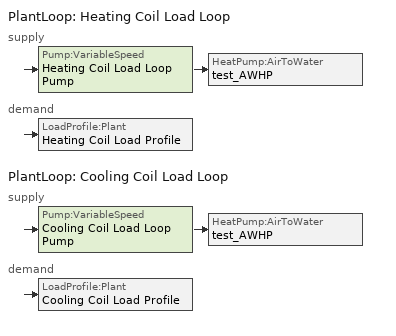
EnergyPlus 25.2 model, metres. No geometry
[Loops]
PlantLoop 'Heating Coil Load Loop'
 supply: Pump:VariableSpeed 'Heating Coil Load Loop Pump' > HeatPump:AirToWater 'test_AWHP'
 demand: LoadProfile:Plant 'Heating Coil Load Profile'
PlantLoop 'Cooling Coil Load Loop'
 supply: Pump:VariableSpeed 'Cooling Coil Load Loop Pump' > HeatPump:AirToWater 'test_AWHP'
 demand: LoadProfile:Plant 'Cooling Coil Load Profile'
[Building]
Plant Load Profile Example: North Axis {deg}=0; Terrain=Suburbs; Loads Convergence Tolerance Value {W}=0.04; Temperature Convergence Tolerance Value {deltaC}=0.04; Solar Distribution=FullInteriorAndExterior; Maximum Number of Warmup Days=25; Minimum Number of Warmup Days=6
[Site:Location]
Chicago: Latitude {deg}=42; Longitude {deg}=-87.88; Time Zone {hr}=-6; Elevation {m}=190
[SizingPeriod:DesignDay] Day of Month=21; Humidity Condition Type=Wetbulb; Sky Clearness=1
Name | Month | Day Type | Maximum Dry-Bulb Temperature {C} | Daily Dry-Bulb Temperature Range {deltaC} | Wetbulb or DewPoint at Maximum Dry-Bulb {C} | Barometric Pressure {Pa} | Wind Speed {m/s} | Wind Direction {deg} | Dry-Bulb Temperature Range Modifier Type
Chicago Summer 1% | 7 | SummerDesignDay | 31.5 | 10.7 | 23 | 99063 | 5.3 | 230
Chicago Ohare Intl Ap Ann Htg 99.6% Condns DB | 1 | WinterDesignDay | -20 | 0 | -20 | 98934 | 4.9 | 270 | DefaultMultipliers
[Sizing:Plant]
Name | Loop Type | Design Loop Exit Temperature {C} | Loop Design Temperature Difference {deltaC}
Heating Coil Load Loop | heating | 82 | 11
Cooling Coil Load Loop | cooling | 7 | 4
[PlantLoop] Fluid Type=WATER; Maximum Loop Temperature {C}=100; Minimum Loop Temperature {C}=3; Minimum Loop Flow Rate {m3/s}=0; Plant Loop Volume {m3}=1; Load Distribution Scheme=Optimal
Name | Plant Equipment Operation Scheme | Maximum Loop Flow Rate {m3/s}
Heating Coil Load Loop | Heating Coil Load Loop Operation | 0.005
Cooling Coil Load Loop | Cooling Coil Load Loop Operation | 0.02
[SetpointManager:Scheduled] Control Variable=Temperature
Name | Schedule | Setpoint Node or NodeList
Heating Coil Load Loop Setpoint Manager | Heating Coil Load Loop Setpoint Temperature Schedule | Heating Coil Load Loop Supply Outlet Node
Cooling Coil Load Loop Setpoint Manager | Cooling Coil Load Loop Setpoint Temperature Schedule | Cooling Coil Load Loop Supply Outlet Node
[PlantEquipmentOperationSchemes] Control Scheme 1 Schedule=AlwaysOnSchedule
Name | Control Scheme 1
Heating Coil Load Loop Operation | Heating Coil Load Loop Heating Operation
Cooling Coil Load Loop Operation | Cooling Coil Load Loop Cooling Operation
[PlantEquipmentOperation:HeatingLoad]
Heating Coil Load Loop Heating Operation: Load Range 1 Lower Limit {W}=0; Load Range 1 Upper Limit {W}=10000000; Range 1 Equipment List=Heating Coil Load Loop Heating Equipment
[PlantEquipmentList]
Heating Coil Load Loop Heating Equipment; Cooling Coil Load Loop Cooling Equipment: test_AWHP
[Pump:VariableSpeed] Design Power Consumption {W}=22; Motor Efficiency=0.87; Fraction of Motor Inefficiencies to Fluid Stream=0; Coefficient 1 of the Part Load Performance Curve=0; Coefficient 2 of the Part Load Performance Curve=1; Coefficient 3 of the Part Load Performance Curve=0; Coefficient 4 of the Part Load Performance Curve=0; Design Minimum Flow Rate {m3/s}=0; Pump Control Type=INTERMITTENT
Name | Design Maximum Flow Rate {m3/s} | Design Pump Head {Pa}
Heating Coil Load Loop Pump | 0.005 | 3000
Cooling Coil Load Loop Pump | 0.02 | 750
[HeatPump:AirToWater]
test_AWHP: Operating Mode Control Method=Load; Operating Mode Control Option for Multiple Unit=SingleMode; Rated Inlet Air Temperature in Heating Mode {C}=20; Rated Air Flow Rate in Heating Mode {m3/s}=autosize; Rated Leaving Water Temperature in Heating Mode {C}=50; Rated Water Flow Rate in Heating Mode {m3/s}=autosize; Minimum Outdoor Air Temperature in Heating Mode {C}=-20; Maximum Outdoor Air Temperature in Heating Mode {C}=25; Minimum Leaving Water Temperature Curve Name in Heating Mode=MinHeatingSWTvsOAT; Maximum Leaving Water Temperature Curve Name in Heating Mode=MaxHeatingSWTvsOAT; Sizing Factor for Heating=1; Rated Inlet Air Temperature in Cooling Mode {C}=25; Rated Air Flow Rate in Cooling Mode {m3/s}=20; Rated Leaving Water Temperature in Cooling Mode {C}=22; Rated Water Flow Rate in Cooling Mode {m3/s}=autosize; Minimum Outdoor Air Temperature in Cooling Mode {C}=18; Maximum Outdoor Air Temperature in Cooling Mode {C}=40; Minimum Leaving Water Temperature Curve Name in Cooling Mode=MinCoolingSWTvsOAT; Maximum Leaving Water Temperature Curve Name in Cooling Mode=MaxCoolingSWTvsOAT; Sizing Factor for Cooling=0.9; Heat Pump Defrost Control=Timed; Heat Pump Defrost Time Period Fraction=0.2; Resistive Defrost Heater Capacity {W}=150; Heat Pump Multiplier=2; Control Type=FixedSpeed; Crankcase Heater Capacity {W}=100; Crankcase Heater Capacity Function of Temperature Curve=CrankCaseHeaterPowerCurve; Maximum Ambient Temperature for Crankcase Heater Operation {C}=5; Number of Speeds for Heating=2; Rated Heating Capacity at Speed 1 {W}=20000; Rated COP for Heating at Speed 1 {W/W}=3.49; Normalized Heating Capacity Function of Temperature Curve Name at Speed 1=CapCurveFuncTempHT; Heating Energy Input Ratio Function of Temperature Curve Name at Speed 1=EIRCurveFuncTempHT; Heating Energy Input Ratio Function of PLR Curve Name at Speed 1=EIRCurveFuncPLR; Rated Heating Capacity at Speed 2 {W}=40000; Rated COP for Heating at Speed 2 {W/W}=3.51; Normalized Heating Capacity Function of Temperature Curve Name at Speed 2=CapCurveFuncTempHT2; Heating Energy Input Ratio Function of Temperature Curve Name at Speed 2=EIRCurveFuncTempHT2; Heating Energy Input Ratio Function of PLR Curve Name at Speed 2=EIRCurveFuncPLR2; Number of Speeds for Cooling=2; Rated Cooling Capacity at Speed 1 {W}=200000; Rated COP for Cooling at Speed 1 {W/W}=3.5; Normalized Cooling Capacity Function of Temperature Curve Name at Speed 1=CapCurveFuncTempCL; Cooling Energy Input Ratio Function of Temperature Curve Name at Speed 1=EIRCurveFuncTempCL; Cooling Energy Input Ratio Function of PLR Curve Name at Speed 1=EIRCurveFuncPLR; Rated Cooling Capacity at Speed 2 {W}=400000; Rated COP for Cooling at Speed 2 {W/W}=3.5; Normalized Cooling Capacity Function of Temperature Curve Name at Speed 2=CapCurveFuncTempCL2; Cooling Energy Input Ratio Function of Temperature Curve Name at Speed 2=EIRCurveFuncTempCL2; Cooling Energy Input Ratio Function of PLR Curve Name at Speed 2=EIRCurveFuncPLR2
[LoadProfile:Plant]
Name | Load Schedule | Peak Flow Rate {m3/s} | Flow Rate Fraction Schedule
Heating Coil Load Profile | Heating Coil Load Profile Load Schedule | 0.005 | Heating Coil Load Profile Flow Frac Schedule
Cooling Coil Load Profile | Cooling Coil Load Profile Load Schedule | 0.02 | Cooling Coil Load Profile Flow Frac Schedule
[PlantEquipmentOperation:CoolingLoad]
Cooling Coil Load Loop Cooling Operation: Load Range 1 Lower Limit {W}=0; Load Range 1 Upper Limit {W}=10000000; Range 1 Equipment List=Cooling Coil Load Loop Cooling Equipment
[Schedule:Constant]
Heating Coil Load Loop Setpoint Temperature Schedule: Any Number, 65
Cooling Coil Load Loop Setpoint Temperature Schedule: Any Number, 20
AlwaysOnSchedule: On/Off, 1
[Schedule:Compact]
Heating Coil Load Profile Load Schedule: THROUGH: 03/31, FOR: AllDays, UNTIL:  4:00, 62000, UNTIL:  8:00, 25000, UNTIL:  9:00, 15000, UNTIL: 17:00, 9000, UNTIL: 24:00, 36000, THROUGH: 09/30, FOR: AllDays, UNTIL: 24:00, 0, THROUGH: 12/31, FOR: AllDays, UNTIL:  4:00, 62000, UNTIL:  8:00, 25000, UNTIL:  9:00, 15000, UNTIL: 17:00, 9000, UNTIL: 24:00, 36000
Heating Coil Load Profile Flow Frac Schedule: THROUGH: 03/31, FOR: AllDays, UNTIL: 24:00, 1, THROUGH: 09/30, FOR: AllDays, UNTIL: 24:00, 0, THROUGH: 12/31, FOR: AllDays, UNTIL: 24:00, 1
Cooling Coil Load Profile Load Schedule: THROUGH: 03/31, FOR: AllDays, UNTIL: 24:00, 0, THROUGH: 09/30, FOR: AllDays, UNTIL:  9:00, -200000, UNTIL: 17:00, -410000, UNTIL: 24:00, -250000, THROUGH: 12/31, FOR: AllDays, UNTIL: 24:00, 0
Cooling Coil Load Profile Flow Frac Schedule: THROUGH: 03/31, FOR: AllDays, UNTIL: 24:00, 0, THROUGH: 09/30, FOR: AllDays, UNTIL: 24:00, 1, THROUGH: 12/31, FOR: AllDays, UNTIL: 24:00, 0
[Curve:Quadratic] Coefficient3 x**2=0
Name | Coefficient1 Constant | Coefficient2 x | Minimum Value of x | Maximum Value of x | Minimum Curve Output | Maximum Curve Output | Input Unit Type for X | Output Unit Type
MinHeatingSWTvsOAT | 0 | 1 | -17.7778 | 35 | 20 | 35 | Temperature | Temperature
MaxHeatingSWTvsOAT | 100 | 0.85 | -17.7778 | 35 | 20 | 150 | Temperature | Temperature
MinCoolingSWTvsOAT | -100 | 0 | -17.7778 | 35 | -100 | 35 | Temperature | Temperature
MaxCoolingSWTvsOAT | 53.1667 | 0.85 | -17.7778 | 35 | 20 | 60 | Temperature | Temperature
EIRCurveFuncPLR; EIRCurveFuncPLR2 | 1 | 0 | 0 | 1
CrankCaseHeaterPowerCurve | 1 | 0.01 | -30 | 30
[Curve:Biquadratic] Input Unit Type for X=Temperature; Input Unit Type for Y=Temperature; Output Unit Type=Dimensionless
Name | Coefficient1 Constant | Coefficient2 x | Coefficient3 x**2 | Coefficient4 y | Coefficient5 y**2 | Coefficient6 x*y | Minimum Value of x | Maximum Value of x | Minimum Value of y | Maximum Value of y | Minimum Curve Output | Maximum Curve Output
CapCurveFuncTempHT | 0.899 | -0.00045 | 0.00021 | 0.0185 | -0.0108 | 0.000617 | 30 | 50 | -7 | 20 | 0.5 | 1.3
EIRCurveFuncTempHT; EIRCurveFuncTempHT2 | 1.055 | 0.00035 | -0.00027 | -0.0108 | 0.0145 | -0.00023 | 30 | 50 | -7 | 20 | 0.7 | 1.5
CapCurveFuncTempCL | 0.9 | -0.00038 | -0.00042 | -0.0102 | 0.0225 | -0.00021 | 5 | 15 | 15 | 45 | 0.7 | 1.3
EIRCurveFuncTempCL | 0.98 | 0.00021 | 0.00019 | 0.0068 | -0.0085 | 0.000158 | 5 | 15 | 15 | 45 | 0.7 | 1.3
CapCurveFuncTempHT2 | 0.885 | -0.0004 | 0.00019 | 0.0202 | -0.0096 | 0.00058 | 30 | 50 | -7 | 20 | 0.5 | 1.3
CapCurveFuncTempCL2 | 0.91 | -0.00034 | -0.0004 | -0.0096 | 0.0208 | -0.000205 | 5 | 15 | 15 | 45 | 0.7 | 1.3
EIRCurveFuncTempCL2 | 0.99 | 0.00019 | 0.00017 | 0.0075 | -0.0078 | 0.000165 | 5 | 15 | 15 | 45 | 0.7 | 1.3
